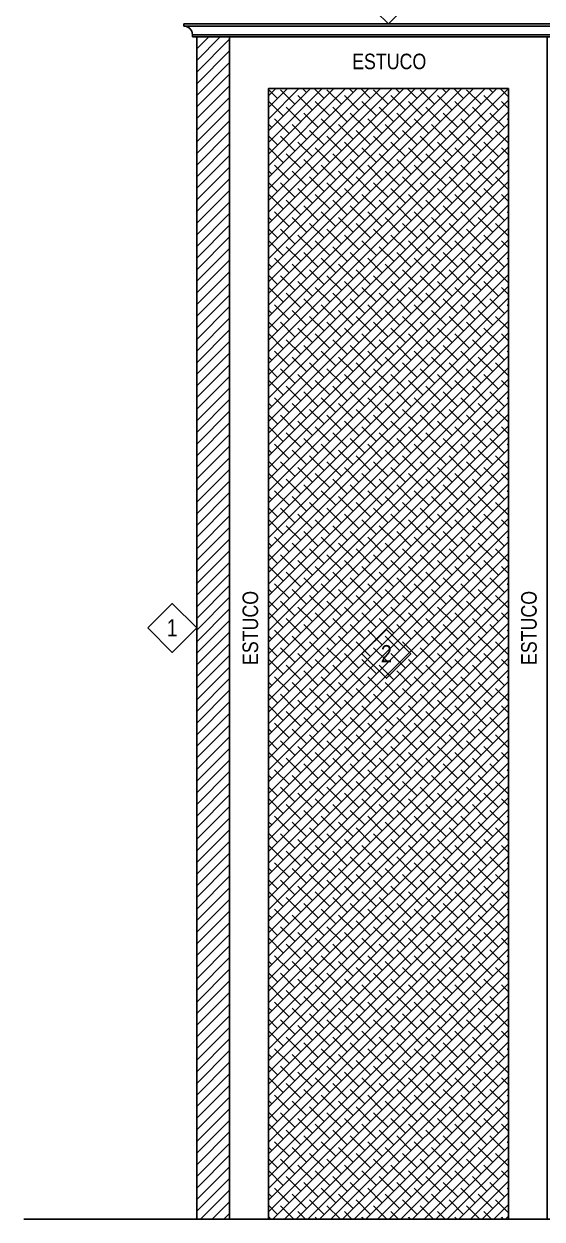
# Model space of a CAD drawing. Header units: millimetres. Extents: x 0 to 273, y 0 to 92.
# Drawn here: x 15.62 to 21.62, y 8.85 to 22.7 of the extents above; entities that cross this region are included whole.
import ezdxf
from ezdxf.enums import TextEntityAlignment as Align

# ---------------------------------------------------------------- set-up
doc = ezdxf.new("R2010")
doc.units = ezdxf.units.MM
for name, color, linetype in [('Areas', 7, 'Continuous'), ('Ashurados', 8, 'Continuous'), ('Texto', 7, 'Continuous'), ('Trazo', 7, 'Continuous')]:
    doc.layers.add(name, color=color, linetype=linetype)
doc.styles.add('style4', font='')
doc.styles.get('style4').set_extended_font_data('DaxCondensed')

msp = doc.modelspace()

# ---------------------------------------------------------------- hatches: boundary and pattern name
at = {"layer": 'Ashurados'}
h = msp.add_hatch(dxfattribs=at)
h.set_pattern_fill('ANSI31', color=4, scale=0.03, style=0)
h.set_pattern_definition([(45, (-83.70991, -69.0885), (-0.06735192, 0.06735192), [])])
h.paths.add_polyline_path([(17.623, 8.85), (18.003, 8.85), (18.003, 22.55), (17.623, 22.55)])
h = msp.add_hatch(dxfattribs=at)
h.set_pattern_fill('ANSI38', color=256, scale=0.03, style=0)
h.set_pattern_definition([(45, (-145.71266, -76.9695), (-0.06735192, 0.06735192), []), (135, (-145.71266, -76.9695), (-0.202055763, 0.06735192), [0.238125, -0.142875])])
h.paths.add_polyline_path([(21.233, 21.95), (18.453, 21.95), (18.453, 8.85), (21.233, 8.85)])

# ---------------------------------------------------------------- linework, layer by layer
at = {"layer": 'Areas'}
msp.add_lwpolyline([(21.683, 22.55), (18.003, 22.55), (18.003, 8.85), (18.453, 8.85), (18.453, 21.95), (21.233, 21.95), (21.233, 8.85), (21.683, 8.85)], close=True, dxfattribs=at)
at = {"layer": 'Texto'}
for points in [[(19.56, 22.983), (19.843, 23.266), (20.125, 22.983), (19.843, 22.7)], [(17.057, 15.7), (17.34, 15.983), (17.623, 15.7), (17.34, 15.417)], [(19.536, 15.4), (19.819, 15.683), (20.102, 15.4), (19.819, 15.117)]]:
    msp.add_lwpolyline(points, close=True, dxfattribs=at)
at = {"layer": 'Trazo', "color": 4}
for p, q in [((22.648, 22.7), (17.473, 22.7)), ((17.473, 22.675), (17.473, 22.7)), ((22.648, 22.675), (17.473, 22.675)), ((22.748, 22.575), (17.573, 22.575)), ((17.573, 22.55), (17.573, 22.575)), ((22.748, 22.55), (17.573, 22.55))]:
    msp.add_line(p, q, dxfattribs=at)
at = {"layer": 'Trazo'}
for p, q in [((17.623, 22.55), (17.623, 8.85)), ((15.623, 8.85), (41.903, 8.85))]:
    msp.add_line(p, q, dxfattribs=at)
at = {"layer": 'Trazo', "color": 8}
for p, q in [((18.003, 22.55), (18.003, 8.85)), ((21.233, 21.95), (18.453, 21.95)), ((18.453, 21.95), (18.453, 8.85)), ((21.233, 8.85), (21.233, 21.95))]:
    msp.add_line(p, q, dxfattribs=at)
at = {"layer": 'Trazo', "color": 4}
msp.add_arc((17.473, 22.575), 0.1, 0, 90, dxfattribs=at)

# ---------------------------------------------------------------- texts
at = {"layer": 'Texto', "style": 'style4'}
for s, height, p in [('ESTUCO', 0.18, (19.852, 22.175)), ('1', 0.2, (17.34, 15.602)), ('2', 0.2, (19.819, 15.302))]:
    msp.add_text(s, height=height, dxfattribs=at).set_placement(p, align=Align.CENTER)
for p in [(18.334, 15.7), (21.56, 15.7)]:
    msp.add_text('ESTUCO', height=0.18, rotation=90, dxfattribs=at).set_placement(p, align=Align.CENTER)

doc.saveas('drawing.dxf')
